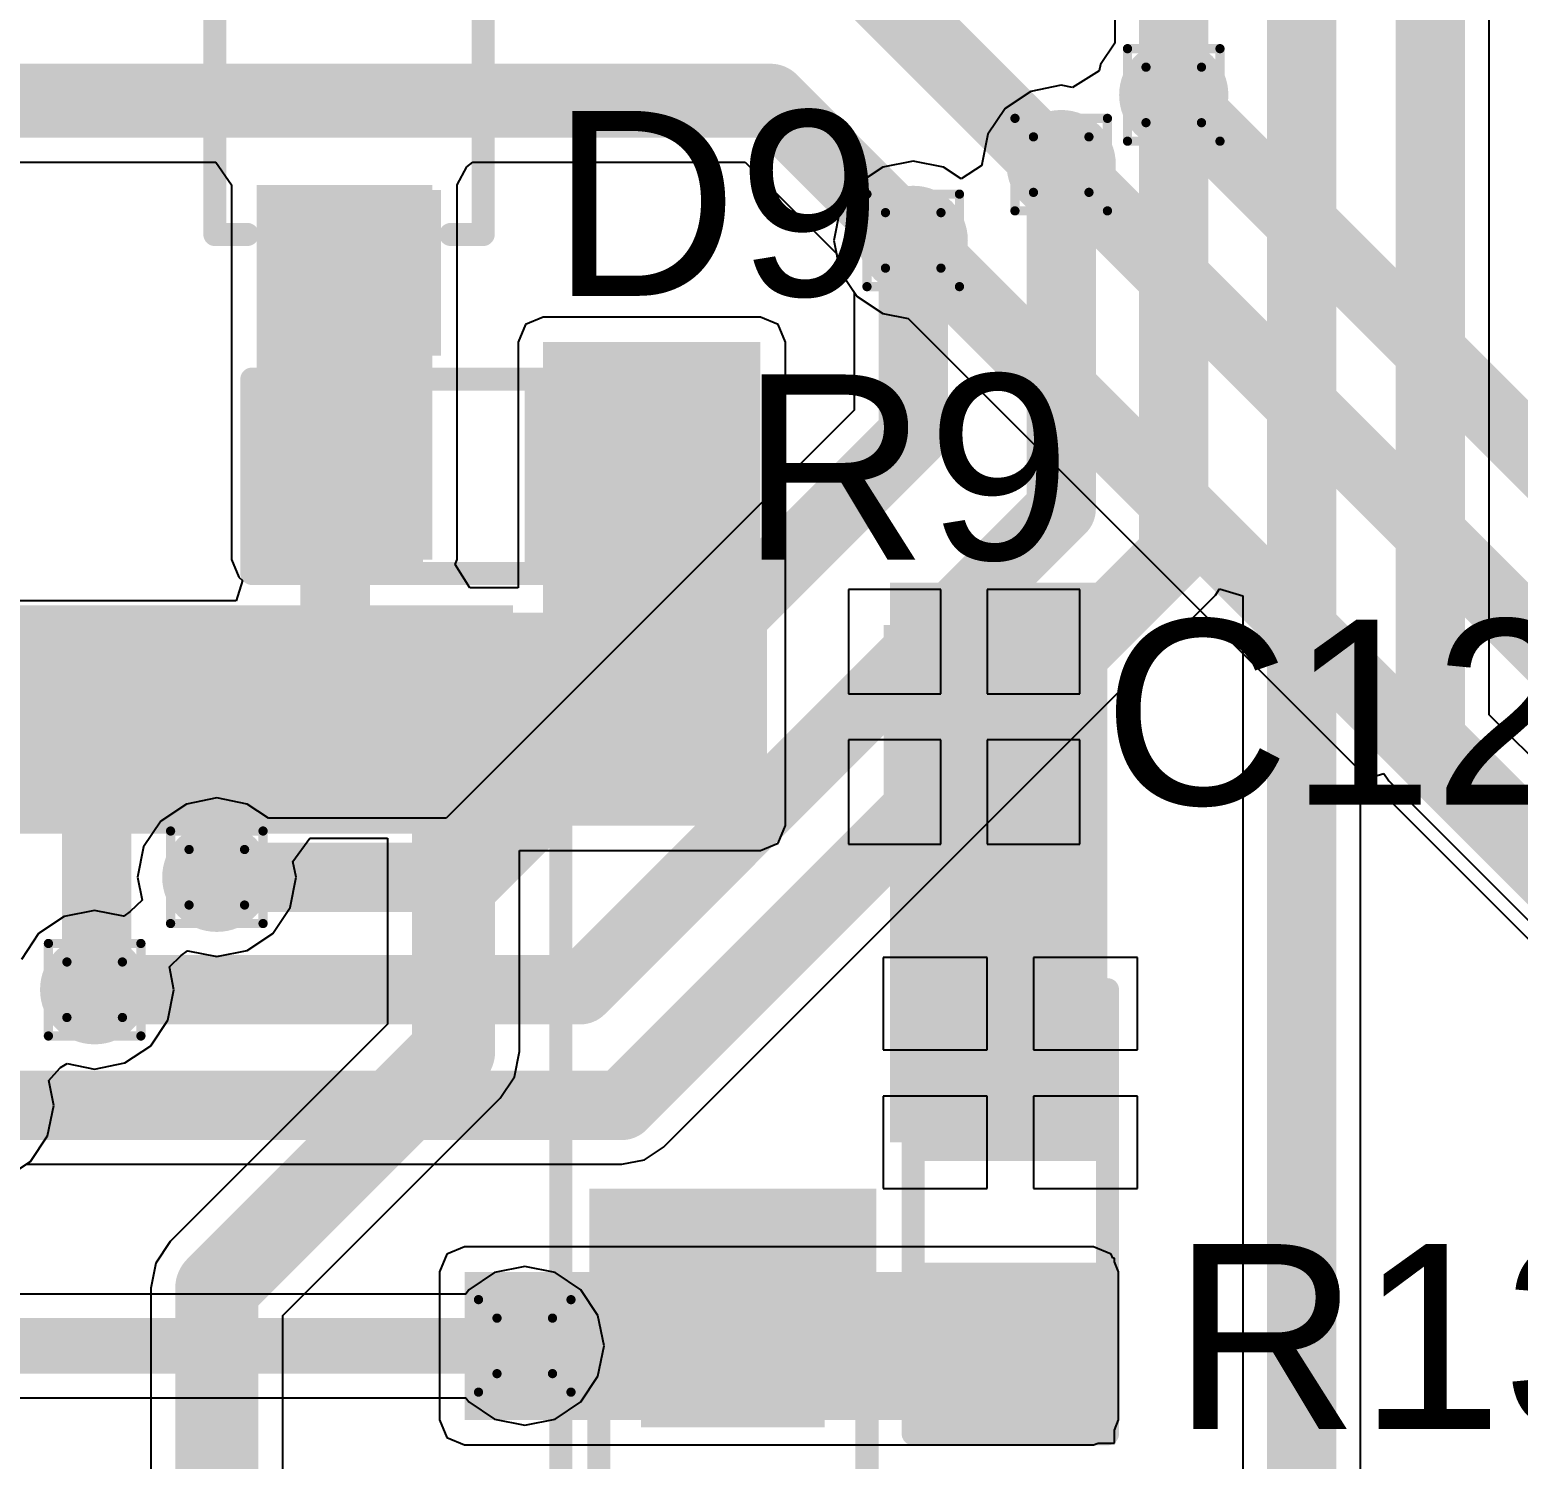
# Model space of a CAD drawing. Header units: inches. Extents: x -0.3 to 9.9, y -0.4 to 5.
# Drawn here: x 2.432 to 2.7538, y 0.5945 to 0.9035 of the extents above; entities that cross this region are included whole.
import ezdxf

# ---------------------------------------------------------------- set-up
doc = ezdxf.new("R2010")
doc.units = ezdxf.units.IN
doc.header["$MEASUREMENT"] = 0
for name, color, linetype in [('Bottom Layer', 5, 'Continuous'), ('Bottom Solder', 6, 'Continuous'), ('Drill Drawing', 1, 'Continuous'), ('Top Layer', 1, 'Continuous'), ('Top Overlay', 2, 'Continuous'), ('Top Paste', 8, 'Continuous'), ('Top Solder', 216, 'Continuous'), ('Via Holes', 16, 'Continuous')]:
    doc.layers.add(name, color=color, linetype=linetype)
doc.styles.add('Arial', font='', dxfattribs={"height": 0.2})
doc.styles.get('Arial').set_extended_font_data('Arial')

# ---------------------------------------------------------------- blocks, each defined once
blk = doc.blocks.new('14_TSSOP_55')
at = {"layer": 'Top Layer'}
for points in [[(-0.1299212, 0.08562995), (-0.0885826, 0.08562995), (-0.0885826, 0.06791345), (-0.1299212, 0.06791345)], [(0.0885827, 0.08562995), (0.1299213, 0.08562995), (0.1299213, 0.06791345), (0.0885827, 0.06791345)], [(-0.1299212, 0.06003935), (-0.0885826, 0.06003935), (-0.0885826, 0.04232285), (-0.1299212, 0.04232285)], [(0.0885827, 0.06003945), (0.1299213, 0.06003945), (0.1299213, 0.04232295), (0.0885827, 0.04232295)], [(-0.1299212, 0.03444885), (-0.0885826, 0.03444885), (-0.0885826, 0.01673235), (-0.1299212, 0.01673235)], [(0.0885827, 0.03444885), (0.1299213, 0.03444885), (0.1299213, 0.01673235), (0.0885827, 0.01673235)], [(-0.1299212, 0.00885825), (-0.0885826, 0.00885825), (-0.0885826, -0.00885825), (-0.1299212, -0.00885825)], [(0.0885827, 0.00885835), (0.1299213, 0.00885835), (0.1299213, -0.00885815), (0.0885827, -0.00885815)], [(-0.1299212, -0.01673225), (-0.0885826, -0.01673225), (-0.0885826, -0.03444875), (-0.1299212, -0.03444875)], [(0.0885827, -0.01673225), (0.1299213, -0.01673225), (0.1299213, -0.03444875), (0.0885827, -0.03444875)], [(-0.1299212, -0.04232285), (-0.0885826, -0.04232285), (-0.0885826, -0.06003935), (-0.1299212, -0.06003935)], [(0.0885827, -0.04232275), (0.1299213, -0.04232275), (0.1299213, -0.06003925), (0.0885827, -0.06003925)], [(-0.1299212, -0.06791335), (-0.0885826, -0.06791335), (-0.0885826, -0.08562985), (-0.1299212, -0.08562985)], [(0.0885827, -0.06791335), (0.1299213, -0.06791335), (0.1299213, -0.08562985), (0.0885827, -0.08562985)]]:
    blk.add_hatch(color=1, dxfattribs=at).paths.add_polyline_path(points)
at = {"layer": 'Top Overlay'}
blk.add_hatch(color=2, dxfattribs=at).paths.add_polyline_path([(-0.084112, 0.0680004), (-0.073112, 0.0680004), (-0.073112, 0.0860004), (-0.084112, 0.0860004)])
at = {"layer": 'Top Paste'}
for points in [[(-0.1299212, 0.08562995), (-0.0885826, 0.08562995), (-0.0885826, 0.06791345), (-0.1299212, 0.06791345)], [(0.0885827, 0.08562995), (0.1299213, 0.08562995), (0.1299213, 0.06791345), (0.0885827, 0.06791345)], [(-0.1299212, 0.06003935), (-0.0885826, 0.06003935), (-0.0885826, 0.04232285), (-0.1299212, 0.04232285)], [(0.0885827, 0.06003945), (0.1299213, 0.06003945), (0.1299213, 0.04232295), (0.0885827, 0.04232295)], [(-0.1299212, 0.03444885), (-0.0885826, 0.03444885), (-0.0885826, 0.01673235), (-0.1299212, 0.01673235)], [(0.0885827, 0.03444885), (0.1299213, 0.03444885), (0.1299213, 0.01673235), (0.0885827, 0.01673235)], [(-0.1299212, 0.00885825), (-0.0885826, 0.00885825), (-0.0885826, -0.00885825), (-0.1299212, -0.00885825)], [(0.0885827, 0.00885835), (0.1299213, 0.00885835), (0.1299213, -0.00885815), (0.0885827, -0.00885815)], [(-0.1299212, -0.01673225), (-0.0885826, -0.01673225), (-0.0885826, -0.03444875), (-0.1299212, -0.03444875)], [(0.0885827, -0.01673225), (0.1299213, -0.01673225), (0.1299213, -0.03444875), (0.0885827, -0.03444875)], [(-0.1299212, -0.04232285), (-0.0885826, -0.04232285), (-0.0885826, -0.06003935), (-0.1299212, -0.06003935)], [(0.0885827, -0.04232275), (0.1299213, -0.04232275), (0.1299213, -0.06003925), (0.0885827, -0.06003925)], [(-0.1299212, -0.06791335), (-0.0885826, -0.06791335), (-0.0885826, -0.08562985), (-0.1299212, -0.08562985)], [(0.0885827, -0.06791335), (0.1299213, -0.06791335), (0.1299213, -0.08562985), (0.0885827, -0.08562985)]]:
    blk.add_hatch(color=8, dxfattribs=at).paths.add_polyline_path(points)
at = {"layer": 'Top Solder'}
for points in [[(-0.1339212, 0.08962995), (-0.0845826, 0.08962995), (-0.0845826, 0.06391345), (-0.1339212, 0.06391345)], [(0.0845827, 0.08962995), (0.1339213, 0.08962995), (0.1339213, 0.06391345), (0.0845827, 0.06391345)], [(-0.1339212, 0.06403935), (-0.0845826, 0.06403935), (-0.0845826, 0.03832285), (-0.1339212, 0.03832285)], [(0.0845827, 0.06403945), (0.1339213, 0.06403945), (0.1339213, 0.03832295), (0.0845827, 0.03832295)], [(-0.1339212, 0.03844885), (-0.0845826, 0.03844885), (-0.0845826, 0.01273235), (-0.1339212, 0.01273235)], [(0.0845827, 0.03844885), (0.1339213, 0.03844885), (0.1339213, 0.01273235), (0.0845827, 0.01273235)], [(-0.1339212, 0.01285825), (-0.0845826, 0.01285825), (-0.0845826, -0.01285825), (-0.1339212, -0.01285825)], [(0.0845827, 0.01285835), (0.1339213, 0.01285835), (0.1339213, -0.01285815), (0.0845827, -0.01285815)], [(-0.1339212, -0.01273225), (-0.0845826, -0.01273225), (-0.0845826, -0.03844875), (-0.1339212, -0.03844875)], [(0.0845827, -0.01273225), (0.1339213, -0.01273225), (0.1339213, -0.03844875), (0.0845827, -0.03844875)], [(-0.1339212, -0.03832285), (-0.0845826, -0.03832285), (-0.0845826, -0.06403935), (-0.1339212, -0.06403935)], [(0.0845827, -0.03832275), (0.1339213, -0.03832275), (0.1339213, -0.06403925), (0.0845827, -0.06403925)], [(-0.1339212, -0.06391335), (-0.0845826, -0.06391335), (-0.0845826, -0.08962985), (-0.1339212, -0.08962985)], [(0.0845827, -0.06391335), (0.1339213, -0.06391335), (0.1339213, -0.08962985), (0.0845827, -0.08962985)]]:
    blk.add_hatch(color=216, dxfattribs=at).paths.add_polyline_path(points)
at = {"layer": 'Top Overlay'}
for points, const_width in [([(-0.09, 0.1), (0.0900001, 0.1)], 0.005), ([(-0.09, 0.1), (-0.09, 0.092)], 0.005), ([(0.0900001, 0.1), (0.0900001, 0.092)], 0.005), ([(-0.141, 0.082), (-0.136, 0.077)], 0.007874), ([(-0.141, 0.082), (-0.141, 0.072)], 0.007874), ([(-0.136, 0.077), (-0.141, 0.072)], 0.007874), ([(-0.09, -0.0919999), (-0.09, -0.0999999)], 0.005), ([(0.0900001, -0.0919999), (0.0900001, -0.0999999)], 0.005), ([(-0.09, -0.0999999), (0.0900001, -0.0999999)], 0.005)]:
    blk.add_lwpolyline(points, dxfattribs=dict(at, const_width=const_width))
for points, const_width in [([(-0.09125, 0.1, 1), (-0.08875, 0.1, 1)], 0.0025), ([(-0.09125, 0.1, 1), (-0.08875, 0.1, 1)], 0.0025), ([(0.0887501, 0.1, 1), (0.0912501, 0.1, 1)], 0.0025), ([(0.0887501, 0.1, 1), (0.0912501, 0.1, 1)], 0.0025), ([(-0.09125, 0.092, 1), (-0.08875, 0.092, 1)], 0.0025), ([(0.0887501, 0.092, 1), (0.0912501, 0.092, 1)], 0.0025), ([(-0.1429685, 0.082, 1), (-0.1390315, 0.082, 1)], 0.003937), ([(-0.1429685, 0.082, 1), (-0.1390315, 0.082, 1)], 0.003937), ([(-0.1379685, 0.077, 1), (-0.1340315, 0.077, 1)], 0.003937), ([(-0.1379685, 0.077, 1), (-0.1340315, 0.077, 1)], 0.003937), ([(-0.1429685, 0.072, 1), (-0.1390315, 0.072, 1)], 0.003937), ([(-0.1429685, 0.072, 1), (-0.1390315, 0.072, 1)], 0.003937), ([(-0.09125, -0.0919999, 1), (-0.08875, -0.0919999, 1)], 0.0025), ([(0.0887501, -0.0919999, 1), (0.0912501, -0.0919999, 1)], 0.0025), ([(-0.09125, -0.0999999, 1), (-0.08875, -0.0999999, 1)], 0.0025), ([(-0.09125, -0.0999999, 1), (-0.08875, -0.0999999, 1)], 0.0025), ([(0.0887501, -0.0999999, 1), (0.0912501, -0.0999999, 1)], 0.0025), ([(0.0887501, -0.0999999, 1), (0.0912501, -0.0999999, 1)], 0.0025)]:
    blk.add_lwpolyline(points, format="xyb", close=True, dxfattribs=dict(at, const_width=const_width))
blk = doc.blocks.new('R___0603_91')
at = {"layer": 'Top Layer'}
for points in [[(-0.015, 0.0175), (-0.015, -0.0175), (-0.045, -0.0175), (-0.045, 0.0175)], [(0.045, 0.0175), (0.045, -0.0175), (0.015, -0.0175), (0.015, 0.0175)]]:
    blk.add_hatch(color=1, dxfattribs=at).paths.add_polyline_path(points)
at = {"layer": 'Top Paste'}
for points in [[(-0.015, 0.0175), (-0.015, -0.0175), (-0.045, -0.0175), (-0.045, 0.0175)], [(0.045, 0.0175), (0.045, -0.0175), (0.015, -0.0175), (0.015, 0.0175)]]:
    blk.add_hatch(color=8, dxfattribs=at).paths.add_polyline_path(points)
at = {"layer": 'Top Solder'}
for points in [[(-0.011, 0.0215), (-0.011, -0.0215), (-0.049, -0.0215), (-0.049, 0.0215)], [(0.049, 0.0215), (0.049, -0.0215), (0.011, -0.0215), (0.011, 0.0215)]]:
    blk.add_hatch(color=216, dxfattribs=at).paths.add_polyline_path(points)
at = {"layer": 'Top Overlay', "const_width": 0.005}
for points in [[(0.048, 0.021), (-0.048, 0.021)], [(-0.048, -0.021), (-0.048, 0.021)], [(0.048, -0.021), (0.048, 0.021)], [(0.048, -0.021), (-0.048, -0.021)]]:
    blk.add_lwpolyline(points, dxfattribs=at)
at = {"layer": 'Top Overlay', "const_width": 0.0025}
for points in [[(-0.04925, 0.021, 1), (-0.04675, 0.021, 1)], [(-0.04925, 0.021, 1), (-0.04675, 0.021, 1)], [(0.04675, 0.021, 1), (0.04925, 0.021, 1)], [(0.04675, 0.021, 1), (0.04925, 0.021, 1)], [(-0.04925, -0.021, 1), (-0.04675, -0.021, 1)], [(-0.04925, -0.021, 1), (-0.04675, -0.021, 1)], [(0.04675, -0.021, 1), (0.04925, -0.021, 1)], [(0.04675, -0.021, 1), (0.04925, -0.021, 1)]]:
    blk.add_lwpolyline(points, format="xyb", close=True, dxfattribs=at)
blk = doc.blocks.new('R___0603_95')
at = {"layer": 'Top Layer'}
for points in [[(-0.015, 0.0175), (-0.015, -0.0175), (-0.045, -0.0175), (-0.045, 0.0175)], [(0.045, 0.0175), (0.045, -0.0175), (0.015, -0.0175), (0.015, 0.0175)]]:
    blk.add_hatch(color=1, dxfattribs=at).paths.add_polyline_path(points)
at = {"layer": 'Top Paste'}
for points in [[(-0.015, 0.0175), (-0.015, -0.0175), (-0.045, -0.0175), (-0.045, 0.0175)], [(0.045, 0.0175), (0.045, -0.0175), (0.015, -0.0175), (0.015, 0.0175)]]:
    blk.add_hatch(color=8, dxfattribs=at).paths.add_polyline_path(points)
at = {"layer": 'Top Solder'}
for points in [[(-0.011, 0.0215), (-0.011, -0.0215), (-0.049, -0.0215), (-0.049, 0.0215)], [(0.049, 0.0215), (0.049, -0.0215), (0.011, -0.0215), (0.011, 0.0215)]]:
    blk.add_hatch(color=216, dxfattribs=at).paths.add_polyline_path(points)
at = {"layer": 'Top Overlay', "const_width": 0.005}
for points in [[(-0.048, 0.021), (0.048, 0.021)], [(-0.048, -0.021), (-0.048, 0.021)], [(0.048, -0.021), (0.048, 0.021)], [(-0.048, -0.021), (0.048, -0.021)]]:
    blk.add_lwpolyline(points, dxfattribs=at)
at = {"layer": 'Top Overlay', "const_width": 0.0025}
for points in [[(-0.04925, 0.021, 1), (-0.04675, 0.021, 1)], [(-0.04925, 0.021, 1), (-0.04675, 0.021, 1)], [(0.04675, 0.021, 1), (0.04925, 0.021, 1)], [(0.04675, 0.021, 1), (0.04925, 0.021, 1)], [(-0.04925, -0.021, 1), (-0.04675, -0.021, 1)], [(-0.04925, -0.021, 1), (-0.04675, -0.021, 1)], [(0.04675, -0.021, 1), (0.04925, -0.021, 1)], [(0.04675, -0.021, 1), (0.04925, -0.021, 1)]]:
    blk.add_lwpolyline(points, format="xyb", close=True, dxfattribs=at)
blk = doc.blocks.new('SOD_323_158')
at = {"layer": 'Top Layer'}
for points in [[(-0.02952755, -0.01771655), (-0.06102365, -0.01771655), (-0.06102365, 0.01771655), (-0.02952755, 0.01771655)], [(0.06102365, -0.01771655), (0.02952755, -0.01771655), (0.02952755, 0.01771655), (0.06102365, 0.01771655)]]:
    blk.add_hatch(color=1, dxfattribs=at).paths.add_polyline_path(points)
at = {"layer": 'Top Overlay'}
for points in [[(-0.079, 0.019), (-0.036, 0.019), (-0.036, 0.031), (-0.079, 0.031)], [(-0.079, -0.02), (-0.062, -0.02), (-0.062, 0.02), (-0.079, 0.02)], [(-0.079, -0.031), (-0.036, -0.031), (-0.036, -0.019), (-0.079, -0.019)]]:
    blk.add_hatch(color=2, dxfattribs=at).paths.add_polyline_path(points)
at = {"layer": 'Top Paste'}
for points in [[(-0.02952755, -0.01771655), (-0.06102365, -0.01771655), (-0.06102365, 0.01771655), (-0.02952755, 0.01771655)], [(0.06102365, -0.01771655), (0.02952755, -0.01771655), (0.02952755, 0.01771655), (0.06102365, 0.01771655)]]:
    blk.add_hatch(color=8, dxfattribs=at).paths.add_polyline_path(points)
at = {"layer": 'Top Solder'}
for points in [[(-0.02736215, -0.01988195), (-0.06318905, -0.01988195), (-0.06318905, 0.01988195), (-0.02736215, 0.01988195)], [(0.06318905, -0.01988195), (0.02736215, -0.01988195), (0.02736215, 0.01988195), (0.06318905, 0.01988195)]]:
    blk.add_hatch(color=216, dxfattribs=at).paths.add_polyline_path(points)
at = {"layer": 'Top Overlay', "const_width": 0.005}
for points in [[(0.037, 0.029), (-0.036, 0.029)], [(0.037, 0.022), (0.037, 0.029)], [(0.037, -0.029), (0.037, -0.022)], [(0.037, -0.029), (-0.036, -0.029)]]:
    blk.add_lwpolyline(points, dxfattribs=at)
at = {"layer": 'Top Overlay', "const_width": 0.0025}
for points in [[(-0.03725, 0.029, 1), (-0.03475, 0.029, 1)], [(0.03575, 0.029, 1), (0.03825, 0.029, 1)], [(0.03575, 0.029, 1), (0.03825, 0.029, 1)], [(0.03575, 0.022, 1), (0.03825, 0.022, 1)], [(0.03575, -0.022, 1), (0.03825, -0.022, 1)], [(-0.03725, -0.029, 1), (-0.03475, -0.029, 1)], [(0.03575, -0.029, 1), (0.03825, -0.029, 1)], [(0.03575, -0.029, 1), (0.03825, -0.029, 1)]]:
    blk.add_lwpolyline(points, format="xyb", close=True, dxfattribs=at)
blk = doc.blocks.new('SOD_323_160')
at = {"layer": 'Top Layer'}
for points in [[(-0.02952755, -0.01771655), (-0.06102365, -0.01771655), (-0.06102365, 0.01771655), (-0.02952755, 0.01771655)], [(0.06102365, -0.01771655), (0.02952755, -0.01771655), (0.02952755, 0.01771655), (0.06102365, 0.01771655)]]:
    blk.add_hatch(color=1, dxfattribs=at).paths.add_polyline_path(points)
at = {"layer": 'Top Overlay'}
for points in [[(-0.079, 0.019), (-0.036, 0.019), (-0.036, 0.031), (-0.079, 0.031)], [(-0.079, -0.02), (-0.062, -0.02), (-0.062, 0.02), (-0.079, 0.02)], [(-0.079, -0.031), (-0.036, -0.031), (-0.036, -0.019), (-0.079, -0.019)]]:
    blk.add_hatch(color=2, dxfattribs=at).paths.add_polyline_path(points)
at = {"layer": 'Top Paste'}
for points in [[(-0.02952755, -0.01771655), (-0.06102365, -0.01771655), (-0.06102365, 0.01771655), (-0.02952755, 0.01771655)], [(0.06102365, -0.01771655), (0.02952755, -0.01771655), (0.02952755, 0.01771655), (0.06102365, 0.01771655)]]:
    blk.add_hatch(color=8, dxfattribs=at).paths.add_polyline_path(points)
at = {"layer": 'Top Solder'}
for points in [[(-0.02736215, -0.01988195), (-0.06318905, -0.01988195), (-0.06318905, 0.01988195), (-0.02736215, 0.01988195)], [(0.06318905, -0.01988195), (0.02736215, -0.01988195), (0.02736215, 0.01988195), (0.06318905, 0.01988195)]]:
    blk.add_hatch(color=216, dxfattribs=at).paths.add_polyline_path(points)
at = {"layer": 'Top Overlay', "const_width": 0.005}
for points in [[(0.037, 0.029), (-0.036, 0.029)], [(0.037, 0.022), (0.037, 0.029)], [(0.037, -0.029), (0.037, -0.022)], [(0.037, -0.029), (-0.036, -0.029)]]:
    blk.add_lwpolyline(points, dxfattribs=at)
at = {"layer": 'Top Overlay', "const_width": 0.0025}
for points in [[(-0.03725, 0.029, 1), (-0.03475, 0.029, 1)], [(0.03575, 0.029, 1), (0.03825, 0.029, 1)], [(0.03575, 0.029, 1), (0.03825, 0.029, 1)], [(0.03575, 0.022, 1), (0.03825, 0.022, 1)], [(0.03575, -0.022, 1), (0.03825, -0.022, 1)], [(-0.03725, -0.029, 1), (-0.03475, -0.029, 1)], [(0.03575, -0.029, 1), (0.03825, -0.029, 1)], [(0.03575, -0.029, 1), (0.03825, -0.029, 1)]]:
    blk.add_lwpolyline(points, format="xyb", close=True, dxfattribs=at)
blk = doc.blocks.new('C___0603_207')
at = {"layer": 'Top Layer'}
for points in [[(-0.015, 0.0175), (-0.015, -0.0175), (-0.045, -0.0175), (-0.045, 0.0175)], [(0.045, 0.0175), (0.045, -0.0175), (0.015, -0.0175), (0.015, 0.0175)]]:
    blk.add_hatch(color=1, dxfattribs=at).paths.add_polyline_path(points)
at = {"layer": 'Top Paste'}
for points in [[(-0.015, 0.0175), (-0.015, -0.0175), (-0.045, -0.0175), (-0.045, 0.0175)], [(0.045, 0.0175), (0.045, -0.0175), (0.015, -0.0175), (0.015, 0.0175)]]:
    blk.add_hatch(color=8, dxfattribs=at).paths.add_polyline_path(points)
at = {"layer": 'Top Solder'}
for points in [[(-0.0126378, 0.0198622), (-0.0126378, -0.0198622), (-0.0473622, -0.0198622), (-0.0473622, 0.0198622)], [(0.0473622, 0.0198622), (0.0473622, -0.0198622), (0.0126378, -0.0198622), (0.0126378, 0.0198622)]]:
    blk.add_hatch(color=216, dxfattribs=at).paths.add_polyline_path(points)
at = {"layer": 'Top Overlay', "const_width": 0.005}
for points in [[(-0.049, 0.021), (-0.049, -0.021)], [(-0.018, 0.021), (-0.049, 0.021)], [(0.049, 0.021), (0.018, 0.021)], [(0.049, 0.021), (0.049, -0.021)], [(-0.018, -0.021), (-0.049, -0.021)], [(0.049, -0.021), (0.018, -0.021)]]:
    blk.add_lwpolyline(points, dxfattribs=at)
at = {"layer": 'Top Overlay', "const_width": 0.0025}
for points in [[(-0.05025, 0.021, 1), (-0.04775, 0.021, 1)], [(-0.05025, 0.021, 1), (-0.04775, 0.021, 1)], [(-0.01925, 0.021, 1), (-0.01675, 0.021, 1)], [(0.01675, 0.021, 1), (0.01925, 0.021, 1)], [(0.04775, 0.021, 1), (0.05025, 0.021, 1)], [(0.04775, 0.021, 1), (0.05025, 0.021, 1)], [(-0.05025, -0.021, 1), (-0.04775, -0.021, 1)], [(-0.05025, -0.021, 1), (-0.04775, -0.021, 1)], [(-0.01925, -0.021, 1), (-0.01675, -0.021, 1)], [(0.01675, -0.021, 1), (0.01925, -0.021, 1)], [(0.04775, -0.021, 1), (0.05025, -0.021, 1)], [(0.04775, -0.021, 1), (0.05025, -0.021, 1)]]:
    blk.add_lwpolyline(points, format="xyb", close=True, dxfattribs=at)

msp = doc.modelspace()

# ---------------------------------------------------------------- hatches: boundary and pattern name
at = {"layer": 'Bottom Layer'}
h = msp.add_hatch(color=5, dxfattribs=at)
edge = h.paths.add_edge_path()
edge.add_arc((2.6793362, 0.8894462), 0.011811, 0, 360)
h = msp.add_hatch(color=5, dxfattribs=at)
edge = h.paths.add_edge_path()
edge.add_arc((2.655, 0.8743809), 0.011811, 0, 360)
h = msp.add_hatch(color=5, dxfattribs=at)
edge = h.paths.add_edge_path()
edge.add_arc((2.623, 0.858), 0.011811, 0, 360)
h = msp.add_hatch(color=5, dxfattribs=at)
edge = h.paths.add_edge_path()
edge.add_arc((2.4724131, 0.720311), 0.011811, 0, 360)
h = msp.add_hatch(color=5, dxfattribs=at)
edge = h.paths.add_edge_path()
edge.add_arc((2.446, 0.696), 0.011811, 0, 360)
h = msp.add_hatch(color=5, dxfattribs=at)
edge = h.paths.add_edge_path()
edge.add_arc((2.539, 0.619), 0.011811, 0, 360)
at = {"layer": 'Bottom Solder'}
h = msp.add_hatch(color=6, dxfattribs=at)
edge = h.paths.add_edge_path()
edge.add_arc((2.6793362, 0.8894462), 0.0059055, 0, 360)
h = msp.add_hatch(color=6, dxfattribs=at)
edge = h.paths.add_edge_path()
edge.add_arc((2.655, 0.8743809), 0.0059055, 0, 360)
h = msp.add_hatch(color=6, dxfattribs=at)
edge = h.paths.add_edge_path()
edge.add_arc((2.623, 0.858), 0.0059055, 0, 360)
h = msp.add_hatch(color=6, dxfattribs=at)
edge = h.paths.add_edge_path()
edge.add_arc((2.4724131, 0.720311), 0.0059055, 0, 360)
h = msp.add_hatch(color=6, dxfattribs=at)
edge = h.paths.add_edge_path()
edge.add_arc((2.446, 0.696), 0.0059055, 0, 360)
h = msp.add_hatch(color=6, dxfattribs=at)
edge = h.paths.add_edge_path()
edge.add_arc((2.539, 0.619), 0.0059055, 0, 360)
at = {"layer": 'Top Layer'}
h = msp.add_hatch(color=1, dxfattribs=at)
edge = h.paths.add_edge_path()
edge.add_arc((2.6793362, 0.8894462), 0.011811, 0, 360)
h = msp.add_hatch(color=1, dxfattribs=at)
edge = h.paths.add_edge_path()
edge.add_arc((2.655, 0.8743809), 0.011811, 0, 360)
for points in [[(2.481, 0.789), (2.519, 0.789), (2.519, 0.87), (2.481, 0.87)], [(2.5899611, 0.836), (2.5429611, 0.836), (2.5429611, 0.731504), (2.5899611, 0.731504)], [(2.665, 0.784), (2.618, 0.784), (2.618, 0.663), (2.665, 0.663)], [(2.5139611, 0.7315039), (2.5899611, 0.7315039), (2.5899611, 0.7775039), (2.5139611, 0.7775039)], [(2.526, 0.603), (2.662, 0.603), (2.662, 0.635), (2.526, 0.635)]]:
    msp.add_hatch(color=1, dxfattribs=at).paths.add_polyline_path(points)
h = msp.add_hatch(color=1, dxfattribs=at)
edge = h.paths.add_edge_path()
edge.add_arc((2.623, 0.858), 0.011811, 0, 360)
h = msp.add_hatch(color=1, dxfattribs=at)
edge = h.paths.add_edge_path()
edge.add_arc((2.4724131, 0.720311), 0.011811, 0, 360)
h = msp.add_hatch(color=1, dxfattribs=at)
edge = h.paths.add_edge_path()
edge.add_arc((2.446, 0.696), 0.011811, 0, 360)
h = msp.add_hatch(color=1, dxfattribs=at)
edge = h.paths.add_edge_path()
edge.add_arc((2.539, 0.619), 0.011811, 0, 360)
at = {"layer": 'Top Solder'}
h = msp.add_hatch(color=216, dxfattribs=at)
edge = h.paths.add_edge_path()
edge.add_arc((2.6793362, 0.8894462), 0.0059055, 0, 360)
h = msp.add_hatch(color=216, dxfattribs=at)
edge = h.paths.add_edge_path()
edge.add_arc((2.655, 0.8743809), 0.0059055, 0, 360)
h = msp.add_hatch(color=216, dxfattribs=at)
edge = h.paths.add_edge_path()
edge.add_arc((2.623, 0.858), 0.0059055, 0, 360)
h = msp.add_hatch(color=216, dxfattribs=at)
edge = h.paths.add_edge_path()
edge.add_arc((2.4724131, 0.720311), 0.0059055, 0, 360)
h = msp.add_hatch(color=216, dxfattribs=at)
edge = h.paths.add_edge_path()
edge.add_arc((2.446, 0.696), 0.0059055, 0, 360)
h = msp.add_hatch(color=216, dxfattribs=at)
edge = h.paths.add_edge_path()
edge.add_arc((2.539, 0.619), 0.0059055, 0, 360)
at = {"layer": 'Via Holes'}
h = msp.add_hatch(color=7, dxfattribs=at)
edge = h.paths.add_edge_path()
edge.add_arc((2.6793362, 0.8894462), 0.0059055, 0, 360)
h = msp.add_hatch(color=7, dxfattribs=at)
edge = h.paths.add_edge_path()
edge.add_arc((2.655, 0.8743809), 0.0059055, 0, 360)
h = msp.add_hatch(color=7, dxfattribs=at)
edge = h.paths.add_edge_path()
edge.add_arc((2.623, 0.858), 0.0059055, 0, 360)
h = msp.add_hatch(color=7, dxfattribs=at)
edge = h.paths.add_edge_path()
edge.add_arc((2.4724131, 0.720311), 0.0059055, 0, 360)
h = msp.add_hatch(color=7, dxfattribs=at)
edge = h.paths.add_edge_path()
edge.add_arc((2.446, 0.696), 0.0059055, 0, 360)
h = msp.add_hatch(color=7, dxfattribs=at)
edge = h.paths.add_edge_path()
edge.add_arc((2.539, 0.619), 0.0059055, 0, 360)

# ---------------------------------------------------------------- linework, layer by layer
at = {"layer": 'Bottom Layer'}
for p, q in [((2.7475674, 0.7554566), (2.7475674, 1.0857639)), ((2.6665913, 0.9303847), (2.6665913, 0.900631)), ((2.6665913, 0.900631), (2.6635006, 0.8960055)), ((2.6635006, 0.8960055), (2.6632319, 0.8946547)), ((2.6632319, 0.8946547), (2.6574151, 0.8910408)), ((2.6484407, 0.8902165), (2.64288, 0.8865009)), ((2.655, 0.8915212), (2.6484407, 0.8902165)), ((2.6574151, 0.8910408), (2.655, 0.8915212)), ((2.64288, 0.8865009), (2.6391644, 0.8809402)), ((2.6391644, 0.8809402), (2.6378597, 0.8743809)), ((2.6164407, 0.8738356), (2.61088, 0.87012)), ((2.623, 0.8751403), (2.6164407, 0.8738356)), ((2.6295593, 0.8738356), (2.623, 0.8751403)), ((2.6333777, 0.8712842), (2.6295593, 0.8738356)), ((2.6378776, 0.8742909), (2.6333777, 0.8712842)), ((2.6378597, 0.8743809), (2.6378776, 0.8742909)), ((2.61088, 0.87012), (2.6071644, 0.8645593)), ((2.6071644, 0.8645593), (2.6058597, 0.858)), ((2.6058597, 0.858), (2.6071644, 0.8514407)), ((2.6071644, 0.8514407), (2.6102551, 0.8468152)), ((2.6102551, 0.8468152), (2.6102551, 0.8212791)), ((2.6102551, 0.8212791), (2.5220319, 0.7330559)), ((2.6883482, 0.7813242), (2.6892551, 0.7826814)), ((2.6892551, 0.7826814), (2.6942551, 0.7811646)), ((2.569012, 0.661988), (2.6883482, 0.7813242)), ((2.6942551, 0.7811646), (2.6942551, 0.465)), ((2.8712791, 0.6317449), (2.7475674, 0.7554566)), ((2.7197449, 0.7412434), (2.7247449, 0.7427602)), ((2.7197449, 0.4702791), (2.7197449, 0.7412434)), ((2.7247449, 0.7427602), (2.7258105, 0.7411655)), ((2.7258105, 0.7411655), (2.856988, 0.609988)), ((2.4724131, 0.7374513), (2.4658538, 0.7361466)), ((2.4789724, 0.7361466), (2.4724131, 0.7374513)), ((2.4658538, 0.7361466), (2.4602931, 0.732431)), ((2.4835979, 0.7330559), (2.4789724, 0.7361466)), ((2.4602931, 0.732431), (2.4565775, 0.7268703)), ((2.5220319, 0.7330559), (2.4835979, 0.7330559)), ((2.4565775, 0.7268703), (2.4552728, 0.720311)), ((2.4552728, 0.720311), (2.4562535, 0.7153807)), ((2.4562535, 0.7153807), (2.4537102, 0.7129401)), ((2.4394407, 0.7118356), (2.43388, 0.70812)), ((2.446, 0.7131403), (2.4394407, 0.7118356)), ((2.4522359, 0.7118999), (2.446, 0.7131403)), ((2.4523191, 0.7119354), (2.4522359, 0.7118999)), ((2.4537102, 0.7129401), (2.4523191, 0.7119354)), ((2.43388, 0.70812), (2.4301644, 0.7025593)), ((2.5648773, 0.6592252), (2.569012, 0.661988)), ((2.4311848, 0.6582551), (2.56, 0.6582551)), ((2.56, 0.6582551), (2.5648773, 0.6592252)), ((2.5324407, 0.6348356), (2.52688, 0.63112)), ((2.539, 0.6361403), (2.5324407, 0.6348356)), ((2.5455593, 0.6348356), (2.539, 0.6361403)), ((2.55112, 0.63112), (2.5455593, 0.6348356)), ((2.52688, 0.63112), (2.5262756, 0.6302155)), ((2.5548356, 0.6255593), (2.55112, 0.63112)), ((2.5262756, 0.6302155), (2.4096456, 0.6302155)), ((2.5561403, 0.619), (2.5548356, 0.6255593)), ((2.5548356, 0.6124407), (2.5561403, 0.619)), ((2.55112, 0.60688), (2.5548356, 0.6124407)), ((2.4050005, 0.6077845), (2.5262756, 0.6077845)), ((2.5262756, 0.6077845), (2.52688, 0.60688)), ((2.52688, 0.60688), (2.5324407, 0.6031644)), ((2.5455593, 0.6031644), (2.55112, 0.60688)), ((2.5324407, 0.6031644), (2.539, 0.6018597)), ((2.539, 0.6018597), (2.5455593, 0.6031644))]:
    msp.add_line(p, q, dxfattribs=at)
for points, const_width in [([(2.7348225, 0.7501775), (2.7348225, 1.0969487)], 0.015), ([(2.707, 0.465), (2.707, 1.002)], 0.015), ([(2.6793362, 0.8894462), (2.6793362, 0.9356638)], 0.015), ([(2.6793362, 0.7903362), (2.6793362, 0.8894462)], 0.015), ([(2.655, 0.8), (2.655, 0.8743809)], 0.015), ([(2.623, 0.816), (2.623, 0.858)], 0.015), ([(2.527311, 0.720311), (2.623, 0.816)], 0.015), ([(2.551, 0.696), (2.655, 0.8)], 0.015), ([(2.56, 0.671), (2.6793362, 0.7903362)], 0.015), ([(2.7348225, 0.7501775), (2.866, 0.619)], 0.015), ([(2.4724131, 0.720311), (2.527311, 0.720311)], 0.015), ([(2.446, 0.696), (2.551, 0.696)], 0.015), ([(2.42, 0.671), (2.56, 0.671)], 0.015), ([(2.405, 0.619), (2.539, 0.619)], 0.012)]:
    msp.add_lwpolyline(points, dxfattribs=dict(at, const_width=const_width))
for points, const_width in [([(2.6755862, 0.8894462, 1), (2.6830862, 0.8894462, 1)], 0.0075), ([(2.6755862, 0.8894462, 1), (2.6830862, 0.8894462, 1)], 0.0075), ([(2.65125, 0.8743809, 1), (2.65875, 0.8743809, 1)], 0.0075), ([(2.61925, 0.858, 1), (2.62675, 0.858, 1)], 0.0075), ([(2.61925, 0.816, 1), (2.62675, 0.816, 1)], 0.0075), ([(2.61925, 0.816, 1), (2.62675, 0.816, 1)], 0.0075), ([(2.65125, 0.8, 1), (2.65875, 0.8, 1)], 0.0075), ([(2.65125, 0.8, 1), (2.65875, 0.8, 1)], 0.0075), ([(2.6755862, 0.7903362, 1), (2.6830862, 0.7903362, 1)], 0.0075), ([(2.6755862, 0.7903362, 1), (2.6830862, 0.7903362, 1)], 0.0075), ([(2.7310725, 0.7501775, 1), (2.7385725, 0.7501775, 1)], 0.0075), ([(2.7310725, 0.7501775, 1), (2.7385725, 0.7501775, 1)], 0.0075), ([(2.4686631, 0.720311, 1), (2.4761631, 0.720311, 1)], 0.0075), ([(2.523561, 0.720311, 1), (2.531061, 0.720311, 1)], 0.0075), ([(2.523561, 0.720311, 1), (2.531061, 0.720311, 1)], 0.0075), ([(2.44225, 0.696, 1), (2.44975, 0.696, 1)], 0.0075), ([(2.54725, 0.696, 1), (2.55475, 0.696, 1)], 0.0075), ([(2.54725, 0.696, 1), (2.55475, 0.696, 1)], 0.0075), ([(2.55625, 0.671, 1), (2.56375, 0.671, 1)], 0.0075), ([(2.55625, 0.671, 1), (2.56375, 0.671, 1)], 0.0075), ([(2.536, 0.619, 1), (2.542, 0.619, 1)], 0.006)]:
    msp.add_lwpolyline(points, format="xyb", close=True, dxfattribs=dict(at, const_width=const_width))
at = {"layer": 'Drill Drawing', "const_width": 0.002}
for points in [[(2.6693362, 0.8994462), (2.6893362, 0.8994462)], [(2.6693362, 0.8794462), (2.6693362, 0.8994462)], [(2.6893362, 0.8794462), (2.6893362, 0.8994462)], [(2.6733362, 0.8954462), (2.6853362, 0.8954462)], [(2.6733362, 0.8834462), (2.6733362, 0.8954462)], [(2.6853362, 0.8834462), (2.6853362, 0.8954462)], [(2.645, 0.8843809), (2.665, 0.8843809)], [(2.645, 0.8643809), (2.645, 0.8843809)], [(2.665, 0.8643809), (2.665, 0.8843809)], [(2.6733362, 0.8834462), (2.6853362, 0.8834462)], [(2.649, 0.8803809), (2.661, 0.8803809)], [(2.649, 0.8683809), (2.649, 0.8803809)], [(2.661, 0.8683809), (2.661, 0.8803809)], [(2.6693362, 0.8794462), (2.6893362, 0.8794462)], [(2.649, 0.8683809), (2.661, 0.8683809)], [(2.613, 0.868), (2.633, 0.868)], [(2.613, 0.848), (2.613, 0.868)], [(2.633, 0.848), (2.633, 0.868)], [(2.617, 0.864), (2.629, 0.864)], [(2.617, 0.852), (2.617, 0.864)], [(2.629, 0.852), (2.629, 0.864)], [(2.645, 0.8643809), (2.665, 0.8643809)], [(2.617, 0.852), (2.629, 0.852)], [(2.613, 0.848), (2.633, 0.848)], [(2.4624131, 0.730311), (2.4824131, 0.730311)], [(2.4624131, 0.710311), (2.4624131, 0.730311)], [(2.4824131, 0.710311), (2.4824131, 0.730311)], [(2.4664131, 0.726311), (2.4784131, 0.726311)], [(2.4664131, 0.714311), (2.4664131, 0.726311)], [(2.4784131, 0.714311), (2.4784131, 0.726311)], [(2.4664131, 0.714311), (2.4784131, 0.714311)], [(2.4624131, 0.710311), (2.4824131, 0.710311)], [(2.436, 0.706), (2.456, 0.706)], [(2.436, 0.686), (2.436, 0.706)], [(2.456, 0.686), (2.456, 0.706)], [(2.44, 0.702), (2.452, 0.702)], [(2.44, 0.69), (2.44, 0.702)], [(2.452, 0.69), (2.452, 0.702)], [(2.44, 0.69), (2.452, 0.69)], [(2.436, 0.686), (2.456, 0.686)], [(2.529, 0.629), (2.549, 0.629)], [(2.529, 0.609), (2.529, 0.629)], [(2.549, 0.609), (2.549, 0.629)], [(2.533, 0.625), (2.545, 0.625)], [(2.533, 0.613), (2.533, 0.625)], [(2.545, 0.613), (2.545, 0.625)], [(2.533, 0.613), (2.545, 0.613)], [(2.529, 0.609), (2.549, 0.609)]]:
    msp.add_lwpolyline(points, dxfattribs=at)
at = {"layer": 'Drill Drawing', "const_width": 0.001}
for points in [[(2.6688362, 0.8994462, 1), (2.6698362, 0.8994462, 1)], [(2.6688362, 0.8994462, 1), (2.6698362, 0.8994462, 1)], [(2.6888362, 0.8994462, 1), (2.6898362, 0.8994462, 1)], [(2.6888362, 0.8994462, 1), (2.6898362, 0.8994462, 1)], [(2.6728362, 0.8954462, 1), (2.6738362, 0.8954462, 1)], [(2.6728362, 0.8954462, 1), (2.6738362, 0.8954462, 1)], [(2.6848362, 0.8954462, 1), (2.6858362, 0.8954462, 1)], [(2.6848362, 0.8954462, 1), (2.6858362, 0.8954462, 1)], [(2.6445, 0.8843809, 1), (2.6455, 0.8843809, 1)], [(2.6445, 0.8843809, 1), (2.6455, 0.8843809, 1)], [(2.6645, 0.8843809, 1), (2.6655, 0.8843809, 1)], [(2.6645, 0.8843809, 1), (2.6655, 0.8843809, 1)], [(2.6728362, 0.8834462, 1), (2.6738362, 0.8834462, 1)], [(2.6728362, 0.8834462, 1), (2.6738362, 0.8834462, 1)], [(2.6848362, 0.8834462, 1), (2.6858362, 0.8834462, 1)], [(2.6848362, 0.8834462, 1), (2.6858362, 0.8834462, 1)], [(2.6485, 0.8803809, 1), (2.6495, 0.8803809, 1)], [(2.6485, 0.8803809, 1), (2.6495, 0.8803809, 1)], [(2.6605, 0.8803809, 1), (2.6615, 0.8803809, 1)], [(2.6605, 0.8803809, 1), (2.6615, 0.8803809, 1)], [(2.6688362, 0.8794462, 1), (2.6698362, 0.8794462, 1)], [(2.6688362, 0.8794462, 1), (2.6698362, 0.8794462, 1)], [(2.6888362, 0.8794462, 1), (2.6898362, 0.8794462, 1)], [(2.6888362, 0.8794462, 1), (2.6898362, 0.8794462, 1)], [(2.6485, 0.8683809, 1), (2.6495, 0.8683809, 1)], [(2.6485, 0.8683809, 1), (2.6495, 0.8683809, 1)], [(2.6605, 0.8683809, 1), (2.6615, 0.8683809, 1)], [(2.6605, 0.8683809, 1), (2.6615, 0.8683809, 1)], [(2.6125, 0.868, 1), (2.6135, 0.868, 1)], [(2.6125, 0.868, 1), (2.6135, 0.868, 1)], [(2.6325, 0.868, 1), (2.6335, 0.868, 1)], [(2.6325, 0.868, 1), (2.6335, 0.868, 1)], [(2.6165, 0.864, 1), (2.6175, 0.864, 1)], [(2.6165, 0.864, 1), (2.6175, 0.864, 1)], [(2.6285, 0.864, 1), (2.6295, 0.864, 1)], [(2.6285, 0.864, 1), (2.6295, 0.864, 1)], [(2.6445, 0.8643809, 1), (2.6455, 0.8643809, 1)], [(2.6445, 0.8643809, 1), (2.6455, 0.8643809, 1)], [(2.6645, 0.8643809, 1), (2.6655, 0.8643809, 1)], [(2.6645, 0.8643809, 1), (2.6655, 0.8643809, 1)], [(2.6165, 0.852, 1), (2.6175, 0.852, 1)], [(2.6165, 0.852, 1), (2.6175, 0.852, 1)], [(2.6285, 0.852, 1), (2.6295, 0.852, 1)], [(2.6285, 0.852, 1), (2.6295, 0.852, 1)], [(2.6125, 0.848, 1), (2.6135, 0.848, 1)], [(2.6125, 0.848, 1), (2.6135, 0.848, 1)], [(2.6325, 0.848, 1), (2.6335, 0.848, 1)], [(2.6325, 0.848, 1), (2.6335, 0.848, 1)], [(2.4619131, 0.730311, 1), (2.4629131, 0.730311, 1)], [(2.4619131, 0.730311, 1), (2.4629131, 0.730311, 1)], [(2.4819131, 0.730311, 1), (2.4829131, 0.730311, 1)], [(2.4819131, 0.730311, 1), (2.4829131, 0.730311, 1)], [(2.4659131, 0.726311, 1), (2.4669131, 0.726311, 1)], [(2.4659131, 0.726311, 1), (2.4669131, 0.726311, 1)], [(2.4779131, 0.726311, 1), (2.4789131, 0.726311, 1)], [(2.4779131, 0.726311, 1), (2.4789131, 0.726311, 1)], [(2.4659131, 0.714311, 1), (2.4669131, 0.714311, 1)], [(2.4659131, 0.714311, 1), (2.4669131, 0.714311, 1)], [(2.4779131, 0.714311, 1), (2.4789131, 0.714311, 1)], [(2.4779131, 0.714311, 1), (2.4789131, 0.714311, 1)], [(2.4619131, 0.710311, 1), (2.4629131, 0.710311, 1)], [(2.4619131, 0.710311, 1), (2.4629131, 0.710311, 1)], [(2.4819131, 0.710311, 1), (2.4829131, 0.710311, 1)], [(2.4819131, 0.710311, 1), (2.4829131, 0.710311, 1)], [(2.4355, 0.706, 1), (2.4365, 0.706, 1)], [(2.4355, 0.706, 1), (2.4365, 0.706, 1)], [(2.4555, 0.706, 1), (2.4565, 0.706, 1)], [(2.4555, 0.706, 1), (2.4565, 0.706, 1)], [(2.4395, 0.702, 1), (2.4405, 0.702, 1)], [(2.4395, 0.702, 1), (2.4405, 0.702, 1)], [(2.4515, 0.702, 1), (2.4525, 0.702, 1)], [(2.4515, 0.702, 1), (2.4525, 0.702, 1)], [(2.4395, 0.69, 1), (2.4405, 0.69, 1)], [(2.4395, 0.69, 1), (2.4405, 0.69, 1)], [(2.4515, 0.69, 1), (2.4525, 0.69, 1)], [(2.4515, 0.69, 1), (2.4525, 0.69, 1)], [(2.4355, 0.686, 1), (2.4365, 0.686, 1)], [(2.4355, 0.686, 1), (2.4365, 0.686, 1)], [(2.4555, 0.686, 1), (2.4565, 0.686, 1)], [(2.4555, 0.686, 1), (2.4565, 0.686, 1)], [(2.5285, 0.629, 1), (2.5295, 0.629, 1)], [(2.5285, 0.629, 1), (2.5295, 0.629, 1)], [(2.5485, 0.629, 1), (2.5495, 0.629, 1)], [(2.5485, 0.629, 1), (2.5495, 0.629, 1)], [(2.5325, 0.625, 1), (2.5335, 0.625, 1)], [(2.5325, 0.625, 1), (2.5335, 0.625, 1)], [(2.5445, 0.625, 1), (2.5455, 0.625, 1)], [(2.5445, 0.625, 1), (2.5455, 0.625, 1)], [(2.5325, 0.613, 1), (2.5335, 0.613, 1)], [(2.5325, 0.613, 1), (2.5335, 0.613, 1)], [(2.5445, 0.613, 1), (2.5455, 0.613, 1)], [(2.5445, 0.613, 1), (2.5455, 0.613, 1)], [(2.5285, 0.609, 1), (2.5295, 0.609, 1)], [(2.5285, 0.609, 1), (2.5295, 0.609, 1)], [(2.5485, 0.609, 1), (2.5495, 0.609, 1)], [(2.5485, 0.609, 1), (2.5495, 0.609, 1)]]:
    msp.add_lwpolyline(points, format="xyb", close=True, dxfattribs=at)
at = {"layer": 'Top Layer'}
for p, q in [((1.9267047, 0.8749343), (2.4722198, 0.8749343)), ((2.4722198, 0.8749343), (2.475588, 0.8699999)), ((2.524412, 0.8699999), (2.5264537, 0.8739014)), ((2.5264537, 0.8739014), (2.5277802, 0.8749343)), ((2.5277802, 0.8749343), (2.5866764, 0.8749343)), ((2.5866764, 0.8749343), (2.6064181, 0.8551926)), ((2.475588, 0.8699999), (2.475588, 0.789)), ((2.524412, 0.789), (2.524412, 0.8699999)), ((2.6064181, 0.8551926), (2.6071644, 0.8514407)), ((2.6071644, 0.8514407), (2.61088, 0.84588)), ((2.61088, 0.84588), (2.6164407, 0.8421644)), ((2.5429611, 0.841412), (2.5391342, 0.8398269)), ((2.5899611, 0.841412), (2.5429611, 0.841412)), ((2.593788, 0.8398269), (2.5899611, 0.841412)), ((2.6164407, 0.8421644), (2.6218969, 0.8410791)), ((2.6218969, 0.8410791), (2.820988, 0.641988)), ((2.5391342, 0.8398269), (2.5375491, 0.836)), ((2.5953731, 0.836), (2.593788, 0.8398269)), ((2.5375491, 0.836), (2.5375491, 0.7829159)), ((2.5953731, 0.7315039), (2.5953731, 0.836)), ((2.475588, 0.789), (2.477173, 0.785173)), ((2.523963, 0.787916), (2.524412, 0.789)), ((2.5271026, 0.7829159), (2.523963, 0.787916)), ((2.4779999, 0.7845), (2.4766016, 0.7800792)), ((2.477173, 0.785173), (2.4779999, 0.7845)), ((2.5375491, 0.7829159), (2.5271026, 0.7829159)), ((2.6290002, 0.7825), (2.609, 0.7825)), ((2.609, 0.7825), (2.609, 0.7599998)), ((2.6290002, 0.7599998), (2.6290002, 0.7825)), ((2.659, 0.7825), (2.6390002, 0.7825)), ((2.6390002, 0.7825), (2.6390002, 0.7599998)), ((2.659, 0.7599998), (2.659, 0.7825)), ((2.4766016, 0.7800792), (2.3889091, 0.7800792)), ((2.609, 0.7599998), (2.6290002, 0.7599998)), ((2.6390002, 0.7599998), (2.659, 0.7599998)), ((2.6290002, 0.7499998), (2.609, 0.7499998)), ((2.609, 0.7499998), (2.609, 0.7275)), ((2.6290002, 0.7275), (2.6290002, 0.7499998)), ((2.659, 0.7499998), (2.6390002, 0.7499998)), ((2.6390002, 0.7499998), (2.6390002, 0.7275)), ((2.659, 0.7275), (2.659, 0.7499998)), ((2.593788, 0.727677), (2.5953731, 0.7315039)), ((2.4888712, 0.7237405), (2.4925548, 0.7287406)), ((2.4925548, 0.7287406), (2.5093199, 0.7287406)), ((2.5093199, 0.7287406), (2.5093199, 0.6885458)), ((2.5899611, 0.7260919), (2.593788, 0.727677)), ((2.609, 0.7275), (2.6290002, 0.7275)), ((2.6390002, 0.7275), (2.659, 0.7275)), ((2.5378685, 0.6826336), (2.5378685, 0.7260919)), ((2.5378685, 0.7260919), (2.5899611, 0.7260919)), ((2.4895534, 0.720311), (2.4888712, 0.7237405)), ((2.4882487, 0.7137517), (2.4895534, 0.720311)), ((2.4845331, 0.708191), (2.4882487, 0.7137517)), ((2.4789724, 0.7044754), (2.4845331, 0.708191)), ((2.4621596, 0.7009303), (2.4647029, 0.7033709)), ((2.4647029, 0.7033709), (2.466094, 0.7043756)), ((2.466094, 0.7043756), (2.4661772, 0.7044111)), ((2.4661772, 0.7044111), (2.4724131, 0.7031707)), ((2.4724131, 0.7031707), (2.4789724, 0.7044754)), ((2.6390004, 0.703), (2.6165, 0.703)), ((2.6165, 0.703), (2.6165, 0.683)), ((2.6390004, 0.683), (2.6390004, 0.703)), ((2.6715, 0.703), (2.6490004, 0.703)), ((2.6490004, 0.703), (2.6490004, 0.683)), ((2.6715, 0.683), (2.6715, 0.703)), ((2.4631403, 0.696), (2.4621596, 0.7009303)), ((2.4618356, 0.6894407), (2.4631403, 0.696)), ((2.45812, 0.68388), (2.4618356, 0.6894407)), ((2.5093199, 0.6885458), (2.4623196, 0.6415455)), ((2.4525593, 0.6801644), (2.45812, 0.68388)), ((2.5367819, 0.6771706), (2.5378686, 0.6826331)), ((2.5378686, 0.6826331), (2.5378685, 0.6826336)), ((2.6165, 0.683), (2.6390004, 0.683)), ((2.6490004, 0.683), (2.6715, 0.683)), ((2.4384541, 0.6790661), (2.4385887, 0.6791811)), ((2.4385887, 0.6791811), (2.4400515, 0.6800429)), ((2.4400515, 0.6800429), (2.446, 0.6788597)), ((2.446, 0.6788597), (2.4525593, 0.6801644)), ((2.4360649, 0.6764066), (2.4384541, 0.6790661)), ((2.4371403, 0.671), (2.4360649, 0.6764066)), ((2.5336877, 0.6725396), (2.5367819, 0.6771706)), ((2.6390004, 0.673), (2.6165, 0.673)), ((2.6165, 0.673), (2.6165, 0.653)), ((2.6390004, 0.653), (2.6390004, 0.673)), ((2.6715, 0.673), (2.6490004, 0.673)), ((2.6490004, 0.673), (2.6490004, 0.653)), ((2.6715, 0.653), (2.6715, 0.673)), ((2.4358356, 0.6644407), (2.4371403, 0.671)), ((2.4866874, 0.6255393), (2.5336877, 0.6725396)), ((2.43212, 0.65888), (2.4358356, 0.6644407)), ((2.4265593, 0.6551644), (2.43212, 0.65888)), ((2.6165, 0.653), (2.6390004, 0.653)), ((2.6490004, 0.653), (2.6715, 0.653)), ((2.4623196, 0.6415455), (2.4592254, 0.6369145)), ((2.5221731, 0.6388269), (2.520588, 0.635)), ((2.526, 0.640412), (2.5221731, 0.6388269)), ((2.662, 0.640412), (2.526, 0.640412)), ((2.6658269, 0.6388269), (2.662, 0.640412)), ((2.6661694, 0.638), (2.6658269, 0.6388269)), ((2.6665, 0.638), (2.6661694, 0.638)), ((2.6665, 0.6372018), (2.6665, 0.638)), ((2.4592254, 0.6369145), (2.4581387, 0.631452)), ((2.520588, 0.635), (2.520588, 0.603)), ((2.667412, 0.635), (2.6665, 0.6372018)), ((2.667412, 0.603), (2.667412, 0.635)), ((2.4581387, 0.631452), (2.4581388, 0.6314515)), ((2.4581388, 0.6314515), (2.4581388, 0.5824439)), ((2.4866874, 0.5824439), (2.4866874, 0.6255393)), ((2.520588, 0.603), (2.5221731, 0.5991731)), ((2.6665, 0.6007982), (2.667412, 0.603)), ((2.5221731, 0.5991731), (2.526, 0.597588)), ((2.6665, 0.598), (2.6665, 0.6007982)), ((2.526, 0.597588), (2.662, 0.597588)), ((2.662, 0.597588), (2.6629947, 0.598)), ((2.6629947, 0.598), (2.6665, 0.598))]:
    msp.add_line(p, q, dxfattribs=at)
for points, const_width in [([(2.6135153, 0.9138031), (2.6529375, 0.8743809)], 0.016), ([(1.916189, 0.888189), (2.5921667, 0.888189)], 0.016), ([(2.5921667, 0.888189), (2.6223557, 0.858)], 0.016), ([(2.6793362, 0.8894462), (2.8537824, 0.715)], 0.015), ([(2.6529375, 0.8743809), (2.655, 0.8743809)], 0.016), ([(2.655, 0.8743809), (2.8513809, 0.678)], 0.015), ([(2.6223557, 0.858), (2.623, 0.858)], 0.016), ([(2.623, 0.858), (2.83, 0.651)], 0.015), ([(2.498, 0.807), (2.4980018, 0.8069982)], 0.022), ([(2.4980018, 0.7544117), (2.4980018, 0.8069982)], 0.015), ([(2.5235942, 0.6826331), (2.5235942, 0.7544099)], 0.018), ([(2.4464112, 0.7539986), (2.4468225, 0.7544099)], 0.015), ([(2.4464112, 0.6964112), (2.4464112, 0.7539986)], 0.015), ([(2.4724131, 0.720311), (2.4724131, 0.7544099)], 0.015), ([(2.446, 0.696), (2.4464112, 0.6964112)], 0.015), ([(2.4724131, 0.631452), (2.5235942, 0.6826331)], 0.018), ([(2.4724131, 0.573548), (2.4724131, 0.631452)], 0.018)]:
    msp.add_lwpolyline(points, dxfattribs=dict(at, const_width=const_width))
for points, const_width in [([(2.5881667, 0.888189, 1), (2.5961667, 0.888189, 1)], 0.008), ([(2.5881667, 0.888189, 1), (2.5961667, 0.888189, 1)], 0.008), ([(2.6755862, 0.8894462, 1), (2.6830862, 0.8894462, 1)], 0.0075), ([(2.6489375, 0.8743809, 1), (2.6569375, 0.8743809, 1)], 0.008), ([(2.6489375, 0.8743809, 1), (2.6569375, 0.8743809, 1)], 0.008), ([(2.651, 0.8743809, 1), (2.659, 0.8743809, 1)], 0.008), ([(2.65125, 0.8743809, 1), (2.65875, 0.8743809, 1)], 0.0075), ([(2.6183557, 0.858, 1), (2.6263557, 0.858, 1)], 0.008), ([(2.6183557, 0.858, 1), (2.6263557, 0.858, 1)], 0.008), ([(2.619, 0.858, 1), (2.627, 0.858, 1)], 0.008), ([(2.61925, 0.858, 1), (2.62675, 0.858, 1)], 0.0075), ([(2.4925, 0.807, 1), (2.5035, 0.807, 1)], 0.011), ([(2.4925018, 0.8069982, 1), (2.5035018, 0.8069982, 1)], 0.011), ([(2.4942518, 0.8069982, 1), (2.5017518, 0.8069982, 1)], 0.0075), ([(2.5190942, 0.7544099, 1), (2.5280942, 0.7544099, 1)], 0.009), ([(2.4426612, 0.7539986, 1), (2.4501612, 0.7539986, 1)], 0.0075), ([(2.4426612, 0.7539986, 1), (2.4501612, 0.7539986, 1)], 0.0075), ([(2.4430725, 0.7544099, 1), (2.4505725, 0.7544099, 1)], 0.0075), ([(2.4686631, 0.7544099, 1), (2.4761631, 0.7544099, 1)], 0.0075), ([(2.4942518, 0.7544117, 1), (2.5017518, 0.7544117, 1)], 0.0075), ([(2.4686631, 0.720311, 1), (2.4761631, 0.720311, 1)], 0.0075), ([(2.44225, 0.696, 1), (2.44975, 0.696, 1)], 0.0075), ([(2.4426612, 0.6964112, 1), (2.4501612, 0.6964112, 1)], 0.0075), ([(2.4426612, 0.6964112, 1), (2.4501612, 0.6964112, 1)], 0.0075), ([(2.5190942, 0.6826331, 1), (2.5280942, 0.6826331, 1)], 0.009), ([(2.5190942, 0.6826331, 1), (2.5280942, 0.6826331, 1)], 0.009), ([(2.4679131, 0.631452, 1), (2.4769131, 0.631452, 1)], 0.009), ([(2.4679131, 0.631452, 1), (2.4769131, 0.631452, 1)], 0.009)]:
    msp.add_lwpolyline(points, format="xyb", close=True, dxfattribs=dict(at, const_width=const_width))

# ---------------------------------------------------------------- block references
for name, p, rotation in [('SOD_323_160', (2.501, 0.8962756), 270), ('14_TSSOP_55', (2.4468226, 0.6451579), 90), ('C___0603_207', (2.604, 0.755), 180), ('R___0603_91', (2.644, 0.648), 270), ('SOD_323_158', (2.584, 0.574), 270)]:
    msp.add_blockref(name, p, dxfattribs=dict(rotation=rotation))
msp.add_blockref('R___0603_95', (2.528, 0.807))

# ---------------------------------------------------------------- texts
at = {"layer": 'Top Overlay', "style": 'Arial'}
for s, p in [('D9', (2.5446775, 0.8460065)), ('R9', (2.5856775, 0.7890065)), ('C12', (2.6640162, 0.7360065)), ('R13', (2.6790162, 0.6010065))]:
    msp.add_text(s, height=0.04, dxfattribs=at).set_placement(p)

doc.saveas('drawing.dxf')
